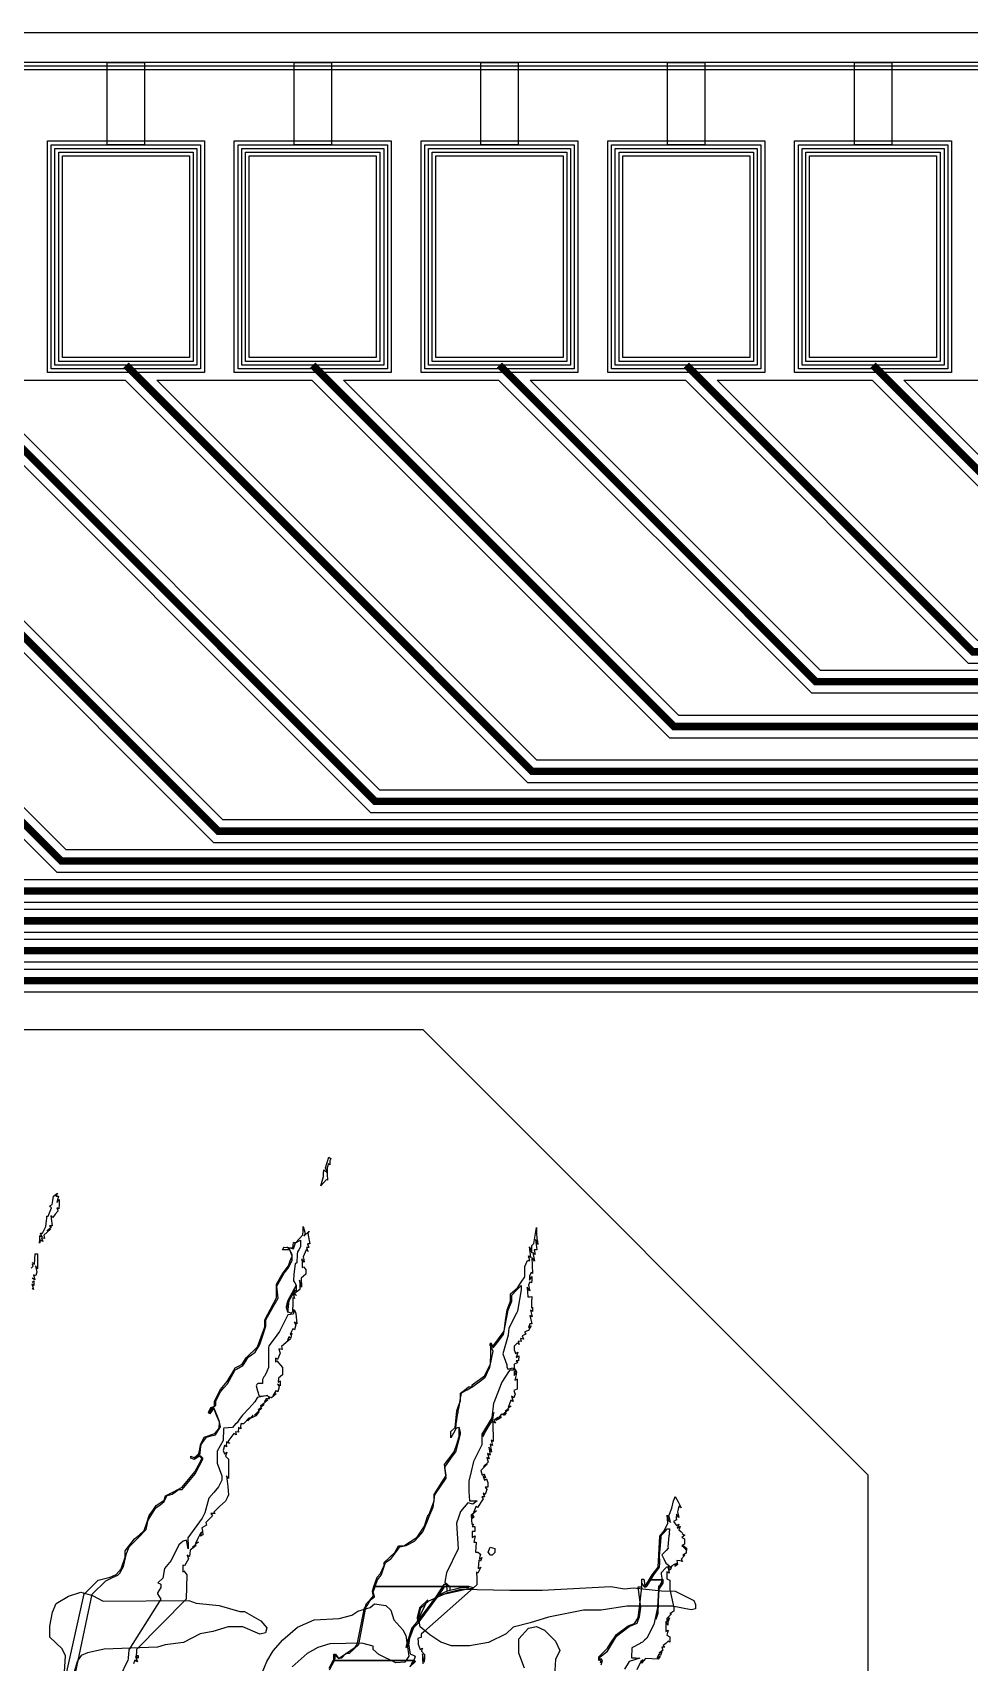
# Model space of a CAD drawing. Extents: x -87611 to 96139, y 77822 to 138139.
# Drawn here: x 88389 to 89643, y 86489 to 88670 of the extents above; entities that cross this region are included whole.
import ezdxf

# ---------------------------------------------------------------- set-up
doc = ezdxf.new("R2010")
doc.units = 0
doc.header["$MEASUREMENT"] = 0
doc.layers.get('0').update_dxf_attribs({"color": 6})
for name, color, linetype in [('L12D0 Etch', 190, 'Continuous'), ('L14D0 Au', 2, 'Continuous'), ('L15D0 PVIA', 7, 'Continuous'), ('L3D0 Base', 3, 'Continuous'), ('L4D0 Cntr', 1, 'Continuous'), ('L7D0 DE', 42, 'Continuous'), ('L8D0 Wire', 5, 'Continuous')]:
    doc.layers.add(name, color=color, linetype=linetype)

# ---------------------------------------------------------------- blocks, each defined once
blk = doc.blocks.new('_128TRCE200')
at = {"layer": 'L14D0 Au'}
blk.add_lwpolyline([(0, 0), (-1929.261, 1929.261), (-1631.348, 2227.174), (-1631.348, 3069.8), (-2227.174, 3665.626), (-3069.8, 3665.626), (-3367.713, 3367.713), (-3923.773, 3923.773), (-3898.57, 3948.975), (-3898.57, 4020.192), (-3948.975, 4070.598), (-4020.192, 4070.598), (-4045.395, 4045.395), (-4490, 4490), (-4490, 4535), (-4376.213, 4535), (-3557.601, 3716.388), (-196.132, 3716.388)], dxfattribs=at)
for points in [[(582.795, 2979.887), (-183.706, 3746.388), (-3545.175, 3746.388), (-4333.787, 4535), (-4126.213, 4535), (-3347.601, 3756.388), (-179.564, 3756.388), (586.582, 2990.242), (586.582, 2983.674)], [(616.582, 2971.247), (616.582, 3002.669), (-167.137, 3786.388), (-3335.175, 3786.388), (-4083.787, 4535), (-3876.213, 4535), (-3137.601, 3796.388), (-162.995, 3796.388), (626.582, 3006.811), (626.582, 2981.247)], [(656.582, 2968.821), (656.582, 3019.237), (-150.569, 3826.388), (-3125.175, 3826.388), (-3833.787, 4535), (-3626.213, 4535), (-2927.601, 3836.388), (-146.427, 3836.388), (666.582, 3023.379), (666.582, 2978.821)], [(696.582, 2966.395), (696.582, 3035.806), (-134, 3866.388), (-2915.175, 3866.388), (-3583.787, 4535), (-3376.213, 4535), (-2717.601, 3876.388), (-129.858, 3876.388), (706.582, 3039.948), (706.582, 2976.395)], [(736.582, 2963.968), (736.582, 3052.374), (-117.432, 3906.388), (-2705.175, 3906.388), (-3333.787, 4535), (-3126.213, 4535), (-2507.601, 3916.388), (-113.289, 3916.388), (746.582, 3056.516), (746.582, 2973.968)], [(776.582, 2961.542), (776.582, 3068.943), (-100.863, 3946.388), (-2495.175, 3946.388), (-3083.787, 4535), (-2876.213, 4535), (-2297.601, 3956.388), (-96.721, 3956.388), (786.582, 3073.085), (786.582, 2971.542)], [(816.582, 2959.115), (816.582, 3085.511), (-84.294, 3986.388), (-2285.175, 3986.388), (-2833.787, 4535), (-2626.213, 4535), (-2087.601, 3996.388), (-80.152, 3996.388), (826.582, 3089.654), (826.582, 2969.115)], [(489.671, 2377.647), (482.6, 2384.718), (622.254, 2524.371), (449.013, 2697.612), (465.65, 2714.249), (614.142, 2714.249), (856.582, 2956.689), (856.582, 3102.08), (-67.726, 4026.388), (-2075.175, 4026.388), (-2583.787, 4535), (-2376.213, 4535), (-1897.601, 4056.388), (-55.3, 4056.388), (886.582, 3114.506), (886.582, 2944.263), (551.543, 2609.224), (636.396, 2524.371)], [(678.823, 2524.371), (593.97, 2609.224), (916.582, 2931.836), (916.582, 3126.933), (-42.873, 4086.388), (-1885.175, 4086.388), (-2333.787, 4535), (-2126.213, 4535), (-1707.601, 4116.388), (-30.447, 4116.388), (996.079, 3089.862), (996.079, 2841.628)], [(1026.079, 2829.202), (1026.079, 3102.288), (-18.02, 4146.388), (-1695.175, 4146.388), (-2083.787, 4535), (-1876.213, 4535), (-1497.601, 4156.388), (-13.878, 4156.388), (1036.079, 3106.43), (1036.079, 2839.202)], [(1066.079, 2826.775), (1066.079, 3118.857), (-1.452, 4186.388), (-1485.175, 4186.388), (-1833.787, 4535), (-1626.213, 4535), (-1287.601, 4196.388), (2.69, 4196.388), (1076.079, 3122.999), (1076.079, 2836.775)], [(1106.079, 2824.349), (1106.079, 3135.425), (15.117, 4226.388), (-1275.175, 4226.388), (-1583.787, 4535), (-1376.213, 4535), (-1077.601, 4236.388), (19.259, 4236.388), (1116.079, 3139.567), (1116.079, 2834.349)]]:
    blk.add_lwpolyline(points, close=True, dxfattribs=at)
at = {"layer": 'L3D0 Base', "const_width": 10}
blk.add_lwpolyline([(-2375, 4555), (-1891.388, 4071.388), (-49.086, 4071.388)], dxfattribs=at)
at = {"layer": 'L8D0 Wire', "const_width": 10}
for points in [[(-4375, 4555), (-3551.388, 3731.388), (-189.919, 3731.388), (561.582, 2979.887), (512.157, 2930.463)], [(-4125, 4555), (-3341.388, 3771.388), (-173.35, 3771.388), (601.582, 2996.456), (601.582, 2977.461), (533.371, 2909.249)], [(-3875, 4555), (-3131.388, 3811.388), (-156.782, 3811.388)], [(-3625, 4555), (-2921.388, 3851.388), (-140.213, 3851.388)], [(-3375, 4555), (-2711.388, 3891.388), (-123.645, 3891.388)], [(-3125, 4555), (-2501.388, 3931.388), (-107.076, 3931.388)], [(-2875, 4555), (-2291.388, 3971.388), (-90.508, 3971.388)], [(-2625, 4555), (-2081.388, 4011.388), (-73.939, 4011.388)], [(-2125, 4555), (-1701.388, 4131.388), (-24.234, 4131.388), (1011.079, 3096.075), (1011.079, 2835.415), (809.142, 2633.478)], [(-1875, 4555), (-1491.388, 4171.388), (-7.665, 4171.388), (1051.079, 3112.643), (1051.079, 2832.988), (830.355, 2612.264)], [(-1625, 4555), (-1281.388, 4211.388), (8.904, 4211.388), (1091.079, 3129.212), (1091.079, 2830.562), (842.782, 2582.264)]]:
    blk.add_lwpolyline(points, dxfattribs=at)
blk = doc.blocks.new('_LOGO_BEEST')
at = {"layer": 'L14D0 Au'}
for points in [[(511.455, 314.055), (508.238, 318.047), (510.87, 324.985), (517.452, 323.264), (517.452, 317.887), (513.619, 314.055)], [(483.119, 192.803), (459.165, 192.944), (444.793, 197.956), (430.421, 207.563), (417.132, 218.223), (415.031, 230.657), (418.383, 243.105), (428.824, 252.984), (454.375, 264.195), (471.94, 268.544), (537.413, 267.131), (580.529, 267.384), (672.521, 272.396), (690.714, 269.03), (702.733, 270.64), (740.218, 266.215), (758.653, 266.148), (783.725, 253.542), (785.729, 248.321), (785.729, 242.567), (780.014, 241.073), (754.59, 245.996), (693.908, 245.885), (659.478, 240.599), (636.12, 240.599), (588.976, 231.05), (564.56, 223.457), (541.558, 217.936), (532.262, 209.052), (508.555, 197.335)]]:
    blk.add_lwpolyline(points, close=True, dxfattribs=at)
for points in [[(-59.369, 150.372), (-57.21, 179.65), (-61.969, 188.698), (-78.189, 204.546), (-78.189, 219.25), (-74.716, 238.034), (-70.103, 249.564), (-53.437, 259.429), (-36.881, 264.736), (-21.204, 260.081), (-7.127, 252.573), (107.849, 253.646), (117.43, 249.902), (148.335, 246.949), (175.765, 239), (182.345, 239), (204.135, 226.274), (212.168, 216.727), (210.466, 210.221), (202.677, 208.266), (180.094, 218.24), (160.084, 218.24), (139.786, 212.133), (122.997, 208.688), (100.656, 197.437), (75.911, 194.089), (65.664, 190.934), (-5.53, 188.164), (-27.961, 183.305), (-36.347, 180.116), (-41.569, 172.729), (-46.073, 156.76)], [(202.865, 149.252), (211.995, 171.687), (220.495, 186.191), (233.285, 200.969), (253.167, 217.847), (275.523, 227.437), (309.058, 229.349), (326.025, 233.981), (334.085, 239.262), (350.577, 244.11), (356.108, 249.032), (371.156, 246.969), (378.051, 240.492), (381.938, 227.518), (394.038, 214.257), (398.121, 206.465), (402.296, 179.125), (396.569, 171.141), (384.607, 170.131), (361.755, 181.124), (354.569, 188.033), (354.569, 192.44), (339.399, 196.482), (296.283, 195.722), (280.314, 190.742), (265.942, 182.552), (245.806, 164.753)], [(557.116, 163.148), (549.389, 183.172), (549.389, 202.343), (562.495, 216.561), (572.826, 218.499), (583.723, 213.944), (598.436, 199.015), (604.11, 186.434), (598.506, 174.626), (594.218, 110.45)]]:
    blk.add_lwpolyline(points, dxfattribs=at)
at = {"layer": 'L3D0 Base'}
for points in [[(284.512, 808.29), (286.193, 814.678), (287.878, 821.065), (288.09, 825.322), (288.299, 829.577), (292.753, 825.881), (291.761, 829.062), (290.766, 832.243), (292.902, 839.429), (295.042, 846.615), (297.88, 845.018), (297.241, 843.422), (296.598, 841.825), (296.399, 836.469), (294.253, 837.798), (293.529, 835.019), (292.809, 832.243), (292.952, 823.994), (293.093, 815.741), (292.531, 816.306), (291.967, 816.87)], [(-92.088, 731.639), (-91.923, 736.673), (-91.761, 741.704), (-90.292, 740.803), (-88.823, 739.898), (-90.862, 745.213), (-88.28, 745.213), (-86.128, 749.604), (-83.973, 753.996), (-82.697, 761.98), (-82.497, 764.775), (-82.295, 767.569), (-80.426, 767.569), (-76.39, 778.729), (-77.314, 780.226), (-78.24, 781.72), (-75.355, 783.504), (-74.335, 788.95), (-73.312, 794.395), (-67.994, 798.709), (-69.192, 796.713), (-70.393, 794.716), (-66.95, 794.716), (-68.865, 785.934), (-67.339, 788.098), (-65.814, 790.266), (-65.983, 783.841), (-66.148, 777.419), (-67.483, 778.242), (-68.818, 779.069), (-68.316, 776.87), (-67.81, 774.674), (-71.188, 770.376), (-74.569, 766.082), (-75.798, 767.226), (-77.03, 768.368), (-75.296, 754.794), (-78.72, 754.794), (-77.679, 753.756), (-76.64, 752.714), (-79.41, 750.443), (-82.179, 748.17), (-79.784, 749.214), (-77.389, 750.262), (-86.212, 742.138), (-85.791, 740.082), (-85.373, 738.027), (-89.758, 738.956), (-87.806, 733.869), (-90.691, 735.653)]]:
    blk.add_lwpolyline(points, close=True, dxfattribs=at)
for points in [[(-56.598, 154.149), (-32.576, 262.554), (-31.827, 262.554), (-22.82, 271.586), (-13.809, 280.618), (2.456, 284.589), (10.44, 288.157), (17.196, 295.689), (22.417, 311.427), (22.417, 320.154), (34.812, 335.836), (41.399, 341.472), (47.983, 347.111), (51.311, 357.25), (54.642, 367.39), (59.264, 374.111), (63.889, 380.832), (74.749, 387.544), (76.296, 393.458), (87.091, 399.103), (98.765, 405.004), (115.835, 425.673), (120.463, 434.618), (125.095, 443.563), (123.392, 445.263), (121.692, 446.963), (118.18, 444.505), (114.668, 442.044), (110.246, 443.741), (110.246, 446.495), (115.155, 444.611), (121.106, 449.998), (122.197, 455.88), (123.286, 461.765), (128.074, 471.933), (142.361, 476.802), (145.412, 480.463), (148.465, 484.122), (148.549, 492.106), (144.754, 501.426), (140.955, 510.748), (138.41, 507.111), (135.861, 503.478), (133.934, 505.405), (137.296, 511.69), (139.738, 512.629), (142.177, 513.564), (142.177, 520.158), (150.155, 535.902), (159.188, 546.4), (164.39, 555.611), (169.589, 564.821), (174.234, 567.219), (178.875, 569.621), (184.351, 578.338), (199.778, 592.71), (209.247, 619.829), (209.247, 629.042), (225.215, 658.579), (225.215, 676.693), (232.401, 690.123), (240.916, 701.299), (243.511, 707.811), (246.103, 714.326), (242.859, 722.856), (233.01, 722.856), (234.064, 724.563), (235.118, 726.265), (240.947, 725.76), (246.773, 725.252), (247.793, 732.438), (250.947, 732.438), (260.347, 742.73), (260.484, 748.363), (260.625, 753.996), (262.022, 749.342), (263.413, 744.689), (261.404, 741.221), (268.89, 747.608), (267.031, 744.386), (269.507, 730.841), (266.401, 730.841), (268.241, 726.05), (265.247, 726.05), (266.248, 723.256), (267.252, 720.461), (264.561, 722.91), (260.6, 713.487), (261.414, 709.788), (262.231, 706.089), (259.062, 710.58), (259.224, 704.842), (259.383, 699.103), (261.152, 700.163), (264.345, 696.508), (264.345, 690.12), (261.18, 687.488), (258.011, 684.856), (258.535, 672.555), (255.784, 682.136), (256.046, 675.985), (256.311, 669.835), (252.812, 667), (249.312, 664.168), (250.441, 662.914), (251.57, 661.663), (247.718, 663.875), (249.512, 668.544), (251.57, 667.271), (251.57, 674.95), (251.262, 674.95), (245.426, 663.815), (239.594, 652.681), (240.043, 639.02), (242.12, 654.989), (244.606, 659.595), (247.095, 664.199), (248.879, 657.378), (247.831, 658.027), (246.78, 658.672), (246.692, 650.145), (246.608, 641.618), (247.722, 642.304), (248.835, 642.993), (249.961, 640.208), (251.09, 637.423), (252.275, 623.715), (248.676, 625.939), (250.972, 622.224), (248.938, 615.818), (247.831, 616.504), (246.72, 617.187), (244.899, 613.332), (243.081, 609.474), (245.676, 611.077), (244.846, 607.899), (244.013, 604.721), (242.766, 605.495), (241.518, 606.265), (239.625, 601.328), (241.602, 602.407), (243.58, 603.489), (231.662, 593.325), (232.033, 591.422), (232.401, 589.516), (228.169, 590.396), (229.136, 587.346), (230.106, 584.295), (226.345, 576.043), (223.619, 577.727), (223.619, 572.216), (225.571, 574.168), (233.2, 565.101), (233.2, 555.364), (227.611, 551.191), (227.174, 545.636), (228.59, 546.513), (230.006, 547.386), (230.006, 540.621), (228.163, 541.763), (226.32, 542.901), (227.467, 541.042), (228.615, 539.186), (226.582, 532.78), (225.418, 533.497), (224.258, 534.218), (219.91, 527.238), (224.567, 530.432), (221.435, 527.565), (218.301, 524.702), (216.086, 525.554), (213.872, 526.402), (214.845, 524.824), (215.821, 523.246), (211.031, 523.246), (208.754, 519.559), (213.239, 521.879), (208.448, 517.597), (203.657, 513.312), (208.448, 515.539), (200.464, 508.596), (205.254, 510.891), (200.376, 506.288), (195.498, 501.688), (202.004, 506.478), (197.532, 500.714), (191.294, 497.377), (192.426, 499.532), (193.555, 501.688), (186.613, 493.703), (188.746, 498.494), (180.655, 489.711), (177.309, 489.711), (176.928, 485.719), (177.159, 484.402), (177.387, 483.086), (174.115, 485.107), (173.925, 483.018), (173.738, 480.928), (173.925, 479.73), (174.115, 478.533), (170.123, 479.331), (170.559, 477.216), (170.999, 475.102), (168.083, 476.905), (159.88, 466.151), (162.138, 463.649), (158.146, 465.945), (157.956, 463.855), (157.769, 461.765), (157.996, 460.449), (158.227, 459.133), (155.317, 460.929), (153.574, 454.271), (155.289, 449.807), (158.689, 451.91), (156.687, 446.688), (160.542, 442.603), (160.542, 416.547), (159.356, 418.397), (158.168, 420.246), (159.101, 413.06), (160.03, 405.874), (160.357, 400.285), (160.688, 394.696), (158.757, 390.654), (156.83, 386.612), (148.877, 379.17), (140.923, 371.731), (142.711, 369.944), (137.199, 369.944), (139.158, 366.775), (134.711, 362.372), (130.266, 357.968), (131.102, 354.141), (128.12, 352.547), (125.142, 350.95), (125.828, 346.265), (126.517, 341.578), (123.052, 339.438), (125.123, 345.193), (123.408, 343.596), (119.902, 336.64), (116.393, 329.688), (118.508, 330.792), (120.619, 331.897), (112.635, 324.954), (117.426, 327.106), (113.446, 323.875), (109.469, 320.643), (109.132, 316.449), (108.646, 312.266), (105.486, 314.219), (107.326, 309.428), (101.672, 299.856), (100.633, 300.495), (99.595, 301.138), (99.595, 291.697), (100.384, 292.486), (101.173, 293.272), (105.034, 287.705), (104.161, 255.483), (37.528, 187.965), (37.422, 184.712), (37.254, 179.924), (39.989, 179.924), (39.989, 176.543), (36.452, 178.729), (37.594, 175.133), (38.732, 171.537), (37.132, 172.529), (35.532, 173.518), (33.636, 168.577)], [(295.631, 162.773), (300.904, 173.109), (409.653, 173.109), (403.396, 165.031)], [(403.652, 164.775), (411.081, 171.837), (409.653, 173.109), (300.904, 173.109), (301.866, 174.993), (301.866, 181.508), (303.909, 181.508), (305.989, 178.714), (308.066, 175.919), (312.673, 179.113), (330.074, 191.046), (333.133, 194.499), (342.905, 243.803), (343.607, 244.13), (345.434, 249.382), (350.206, 254.466), (354.978, 259.553), (354.161, 262.688), (353.341, 265.819), (355.5, 272.247), (482.299, 272.247), (481.544, 271.025), (481.045, 270.223), (471.978, 270.416), (471.813, 270.411), (471.648, 270.393), (471.485, 270.363), (462.703, 268.193), (453.92, 266.016), (453.817, 265.988), (453.716, 265.955), (453.617, 265.916), (442.713, 261.131), (442.71, 261.131), (449.248, 271.009), (447.981, 272.204), (443.652, 265.186), (440.568, 260.193), (413.882, 226.246), (417.373, 233.536), (424.022, 247.115), (427.534, 254.351), (417.095, 244.47), (416.868, 244.212), (416.693, 243.919), (416.574, 243.597), (413.224, 231.149), (413.174, 230.885), (413.163, 230.618), (413.19, 230.351), (413.882, 226.24), (410.72, 221.802), (407.435, 217.186), (404.157, 208.874), (400.911, 200.634), (398.113, 190.818), (401.946, 193.856), (403.652, 203.07), (408.979, 217.351), (412.391, 220.985), (414.409, 223.13), (442.713, 261.131), (454.578, 263.44), (476.608, 268.149), (488.693, 270.575), (482.299, 272.247), (355.5, 272.247), (359.622, 284.514), (363.667, 289.305), (366.297, 294.738), (368.926, 300.174), (368.926, 304.406), (383.541, 317.88), (388.17, 326.831), (395.374, 326.831), (404.388, 332.467), (413.402, 338.106), (423.286, 353.027), (426.972, 365.955), (429.324, 369.149), (435.992, 386.715), (435.992, 395.532), (451.914, 420.939), (449.937, 435.367), (463.024, 452.334), (466.255, 462.639), (469.483, 472.947), (469.508, 479.066), (469.536, 485.188), (467.54, 484.53), (465.544, 483.875), (461.979, 477.613), (458.411, 471.35), (458.383, 475.492), (458.358, 479.637), (464.293, 485.011), (466.367, 507.305), (468.725, 514.079), (471.086, 520.853), (471.105, 525.959), (471.136, 531.068), (476.476, 535.141), (481.815, 539.218), (487.105, 539.218), (487.105, 542.137), (503.208, 553.958), (507.372, 562.157), (511.539, 570.357), (511.701, 584.211), (511.86, 598.068), (514.486, 593.384), (529.663, 613.944), (531.653, 628.079), (533.646, 642.217), (535.926, 648.236), (538.209, 654.256), (538.209, 663.981), (547.534, 671.828), (552.453, 679.251), (557.371, 686.677), (557.371, 700.35), (561.08, 708.488), (564.133, 708.488), (562.461, 714.878), (563.946, 713.961), (565.431, 713.041), (563.809, 726.852), (566.634, 718.867), (566.959, 728.714), (568.156, 729.88), (569.354, 731.05), (571.16, 741.726), (572.963, 752.408), (573.159, 745.216), (573.368, 738.03), (574.179, 734.038), (574.987, 730.046), (573.331, 733.239), (571.678, 736.433), (572.52, 729.646), (573.365, 722.86), (569.76, 722.86), (571.431, 716.466), (569.735, 717.514), (568.038, 718.565), (570.128, 707.689), (566.809, 712.48), (567.274, 701.847), (567.735, 691.215), (565.677, 692.5), (563.743, 687.466), (563.774, 684.803), (563.802, 682.139), (566.915, 686.93), (566.591, 682.65), (566.27, 678.374), (565.178, 679.051), (564.086, 679.725), (563.232, 677.492), (562.374, 675.259), (563.204, 671.513), (564.03, 667.767), (560.468, 672.558), (560.914, 666.17), (561.357, 659.783), (563.993, 659.976), (566.631, 660.172), (566.388, 652.54), (566.148, 644.912), (567.002, 645.442), (567.86, 645.972), (567.86, 640.055), (566.372, 640.975), (564.885, 641.892), (567.074, 633.166), (565.583, 634.086), (564.096, 635.006), (566.609, 623.853), (564.096, 623.853), (562.193, 618.893), (563.93, 619.97), (565.668, 621.042), (563.955, 617.846), (562.246, 614.646), (559.704, 613.669), (557.162, 612.696), (558.054, 611.255), (558.943, 609.814), (553.841, 607.856), (555.653, 603.13), (551.776, 603.891), (552.574, 599.899), (548.582, 600.698), (549.646, 595.907), (547.403, 598.15), (542.993, 593.739), (542.993, 588.98), (543.96, 586.463), (544.924, 583.946), (548.127, 585.926), (545.844, 578.737), (547.515, 579.773), (549.187, 580.805), (548.701, 574.349), (546, 574.349), (546.882, 572.917), (547.765, 571.489), (545.379, 570.572), (542.993, 569.658), (542.993, 563.807), (544.908, 561.892), (546.826, 559.977), (542.993, 559.977), (543.024, 557.182), (543.049, 554.388), (546.19, 559.179), (545.145, 553.739), (544.097, 548.3), (545.678, 549.276), (547.257, 550.255), (547.257, 536.161), (544.964, 535.278), (542.669, 534.399), (543.582, 532.016), (544.496, 529.636), (543.579, 527.25), (542.666, 524.861), (541.065, 525.853), (539.462, 526.842), (541.745, 519.653), (540.133, 520.651), (538.52, 521.646), (536.833, 516.802), (535.143, 511.961), (537.076, 512.95), (539.007, 513.942), (535.015, 510.474), (531.023, 507.002), (533.418, 508.078), (535.813, 509.151), (531.821, 505.683), (527.829, 502.212), (530.071, 503.394), (532.314, 504.579), (531.219, 502.804), (530.121, 501.029), (525.945, 502.633), (521.441, 497.084), (523.437, 498.285), (525.433, 499.482), (525.433, 497.811), (522.046, 495.999), (518.662, 494.183), (521.257, 498.497), (515.886, 494.143), (517.942, 490.815), (516.052, 491.985), (514.159, 493.154), (515.066, 499.018), (515.971, 504.884), (513.747, 499.011), (511.52, 493.142), (501.48, 477.987), (501.48, 472.947), (503.957, 477.694), (506.433, 482.444), (509.717, 487.758), (513.005, 493.073), (514.53, 491.548), (515.035, 466.06), (513.585, 466.958), (512.138, 467.857), (513.036, 464.41), (513.937, 460.964), (511.09, 462.723), (512.699, 452.187), (511.043, 455.381), (509.384, 458.575), (510.993, 448.036), (509.249, 449.112), (507.506, 450.191), (509.789, 443.002), (506.548, 445.004), (507.384, 441.814), (508.217, 438.626), (502.11, 433.024), (507.051, 435.984), (502.793, 431.771), (498.536, 427.554), (500.226, 421.082), (501.477, 421.852), (502.725, 422.626), (503.67, 420.156), (504.618, 417.686), (501.499, 419.616), (502.447, 417.146), (503.392, 414.676), (504.655, 415.459), (505.918, 416.238), (506.882, 413.721), (507.849, 411.204), (507.849, 405.079), (504.468, 405.079), (506.458, 401.854), (504.424, 395.451), (501.499, 397.26), (503.401, 392.304), (499.677, 392.304), (500.594, 390.816), (501.514, 389.328), (493.873, 378.066), (493.137, 378.805), (492.398, 379.541), (488.661, 371.338), (492.679, 373.416), (489.151, 370.484), (487.404, 369.03), (488.2, 367.044), (489.036, 364.948), (488.072, 363.984), (487.108, 363.017), (487.23, 366.08), (487.351, 368.99), (485.62, 367.552), (486.288, 355.588), (488.87, 355.588), (486.899, 352.394), (490.28, 352.394), (490.28, 346.007), (487.086, 346.007), (487.086, 337.835), (490.742, 340.093), (489.126, 331.635), (492.12, 331.635), (491.141, 318.061), (492.707, 318.033), (494.272, 318.008), (496.119, 316.835), (497.965, 315.659), (497.064, 312.216), (496.166, 308.776), (497.993, 309.908), (499.824, 311.037), (498.876, 308.57), (497.931, 306.1), (496.898, 306.733), (495.869, 307.366), (495.058, 296.303), (498.289, 298.3), (494.603, 290.212), (493.639, 290.811), (492.675, 291.407), (493.009, 282.917), (493.346, 274.427), (488.702, 270.575), (422.425, 211.578), (418.426, 208.263), (418.426, 204.205), (416.355, 203.409), (414.281, 202.614), (414.562, 198.847), (414.84, 195.079), (416.019, 191.505), (417.194, 187.93), (418.816, 188.931), (420.438, 189.936), (419.705, 187.731), (418.969, 185.526), (423.217, 181.278), (423.008, 176.203), (422.796, 171.126), (420.238, 182.304), (420.569, 175.517), (420.906, 168.73)], [(-103.603, 698.248), (-100.768, 700.812), (-101.732, 703.32)], [(-102.692, 705.827), (-100.918, 704.729), (-99.143, 703.635), (-98.157, 717.28), (-95.095, 717.28), (-94.839, 697.419), (-96.233, 699.368), (-97.624, 701.317), (-95.771, 692.79), (-96.735, 690.276), (-97.702, 687.762), (-98.981, 688.555), (-100.263, 689.347), (-98.46, 682.454), (-100.309, 683.595), (-102.156, 684.74)], [(-102.156, 679.572), (-99.648, 681.122), (-99.648, 675.202), (-101.074, 676.085), (-102.499, 676.965), (-101.357, 673.372), (-100.219, 669.779), (-101.969, 670.861)], [(658.652, 170.115), (659.903, 175.504), (656.366, 173.321), (656.366, 178.146), (668.062, 189.505), (671.536, 195.409), (680.076, 208.188), (695.745, 219.69), (704.107, 222.872), (709.044, 230.407), (710.083, 237.992), (710.913, 244.033), (713.876, 271.209), (714.038, 275.138), (714.225, 279.726), (714.038, 280.924), (713.848, 282.119), (716.839, 282.119), (717.35, 276.929), (717.858, 271.739), (723.968, 281.317), (742.354, 281.317), (740.748, 276.926), (739.145, 272.534), (736.216, 272.534), (736.235, 269.74), (736.257, 268.57), (735.852, 244.164), (735.848, 244.09), (735.727, 244.09), (733.416, 235.007), (733.35, 228.62), (735.908, 236.604), (735.848, 244.09), (735.852, 244.09), (735.852, 244.164), (737.258, 268.451), (742.604, 276.526), (742.492, 278.922), (742.47, 278.922), (742.354, 281.317), (723.968, 281.317), (728.042, 287.708), (735.852, 298.15), (738.16, 339.631), (743.736, 346.793), (748.845, 356.757), (747.785, 367.552), (749.25, 361.165), (750.825, 359.568), (752.397, 357.971), (751.321, 362.334), (750.242, 366.697), (754.091, 377.133), (756.595, 386.715), (757.728, 389.909), (758.735, 392.756), (762.693, 385.346), (766.819, 377.595), (765.257, 378.559), (763.7, 379.523), (762.787, 375.895), (761.876, 372.265), (763.635, 364.374), (761.923, 366.769), (760.213, 369.165), (760.157, 363.575), (760.432, 361.539), (756.371, 359.031), (760.519, 354.032), (763.314, 355.759), (761.211, 350.279), (765.491, 352.921), (764.518, 350.382), (763.541, 347.84), (766.149, 345.729), (768.55, 343.78), (768.092, 343.037), (769.885, 341.93), (771.679, 340.82), (769.511, 339.304), (767.343, 337.785), (771.335, 336.163), (771.335, 328.712), (769.339, 327.973), (767.343, 327.231), (770.45, 324.246), (773.556, 321.258), (768.94, 327.645), (773.999, 323.703), (773.506, 317.013), (771.223, 315.566), (768.94, 314.122), (770.253, 314.094), (771.563, 314.069), (766.517, 309.022), (767.505, 307.426), (768.491, 305.826), (764.723, 306.356), (760.956, 306.883), (761.399, 304.21), (761.838, 301.537), (758.068, 299.204), (759.306, 301.206), (760.544, 303.212), (757.344, 301.5), (754.147, 299.787), (752.001, 294.198), (750.361, 296.55), (748.72, 298.898), (750.704, 289.85), (749.045, 290.877), (747.382, 291.903), (747.382, 282.474), (749.419, 281.694), (751.452, 280.912), (751.415, 273.838), (751.387, 268.055), (756.998, 243.628), (756.998, 239.165), (754.203, 237.537), (751.409, 235.912), (753.804, 235.812), (747.416, 229.424), (747.441, 227.428), (747.476, 225.432), (750.919, 230.223), (749.023, 224.372), (748.988, 222.507), (748.963, 220.642), (747.488, 222.978), (746.01, 225.314), (746.103, 218.608), (746.2, 211.902), (749.363, 213.855), (748.321, 210.58), (747.282, 207.305), (751.415, 204.673), (751.533, 201.161), (751.646, 197.646), (750.535, 198.332), (749.428, 199.018), (746.057, 196.096), (742.685, 193.17), (744.756, 191.099), (740.764, 191.099), (742.108, 187.107), (737.037, 182.878), (740.995, 184.877), (740.046, 182.41), (739.098, 179.94), (737.835, 180.719), (736.575, 181.499), (734.679, 176.562), (736.503, 177.691), (738.331, 178.817), (737.105, 176.839), (735.883, 174.859), (718.816, 175.929), (713.645, 169.541), (715.975, 174.026), (714.325, 173.009), (712.675, 171.989), (707.239, 160.534)]]:
    blk.add_lwpolyline(points, dxfattribs=at)
at = {"layer": 'L8D0 Wire'}
for points in [[(-44.238, 156.413), (-21.551, 262.06), (-21.529, 262.116), (-3.339, 280.028), (5.338, 284.139), (12.399, 287.479), (15.081, 290.006), (20.424, 298.857), (24.4, 316.423), (25.561, 319.617), (25.561, 319.635), (25.583, 319.651), (26.038, 320.908), (27.666, 325.387), (39.184, 336.877), (50.702, 348.37), (51.85, 354.624), (53.001, 360.88), (58.328, 369.208), (63.655, 377.532), (69.098, 381.687), (74.543, 385.838), (78.816, 393.829), (82.154, 394.861), (85.491, 395.896), (89.729, 398.878), (93.971, 401.866), (98.431, 401.866), (98.706, 401.994), (107.585, 412.564), (116.574, 423.256), (121.624, 433.411), (126.199, 442.605), (126.199, 444.037), (123.601, 446.632), (122.606, 446.651), (121.914, 446.667), (116.321, 443.173), (114.759, 444.736), (122.612, 449.882), (123.451, 456.145), (124.293, 462.408), (127.727, 467.233), (131.164, 472.058), (137.362, 473.726), (143.556, 475.395), (150.034, 485.875), (149.142, 489.786), (148.253, 493.697), (144.922, 502.08), (141.594, 510.464), (139.146, 510.464), (137.518, 507.67), (135.893, 504.875), (135.843, 506.756), (135.796, 508.636), (139.95, 511.905), (139.776, 512.03), (140.116, 512.03), (143.78, 514.909), (143.78, 520.167), (150.187, 532.727), (154.694, 537.961), (159.197, 543.194), (169.777, 561.929), (170.575, 562.4), (170.647, 562.541), (171.377, 562.871), (180.06, 567.999), (181.557, 570.067), (183.765, 573.635), (187.121, 579.068), (191.687, 582.318), (196.253, 585.571), (202.569, 595.891), (206.711, 608.302), (210.85, 620.712), (210.85, 628.837), (218.974, 643.505), (227.099, 658.17), (225.627, 674.017), (235.115, 691.705), (240.816, 698.092), (245.981, 708.316), (245.981, 716.669), (244.147, 720.155), (242.31, 723.642), (240.554, 724.89), (238.795, 726.134), (247.531, 724.107), (250.619, 732.232), (257.159, 735.731), (257.119, 733.009), (257.169, 732.959), (257.113, 732.793), (257.035, 726.846), (254.755, 722.853), (253.245, 720.215), (252.456, 716.859), (252.359, 705.478), (249.883, 703.946), (248.37, 690.22), (247.544, 681.328), (249.378, 678.396), (251.209, 675.464), (239.962, 654.986), (238.911, 650.46), (237.975, 646.44), (237.975, 645.56), (238.783, 643.021), (239.706, 640.111), (244.78, 638.165), (247.007, 640.015), (249.237, 641.864), (247.297, 636.809), (240.383, 635.823), (229.205, 613.37), (221.747, 603.439), (214.845, 594.238), (214.299, 591.572), (214.334, 579.498), (214.377, 565.491), (211.973, 559.734), (209.565, 553.973), (207.924, 552.959), (206.047, 549.12), (206.047, 544.002), (199.846, 544.002), (198.804, 542.318), (197.763, 540.63), (199.756, 533.884), (201.746, 527.135), (207.491, 527.522), (213.233, 527.905), (199.06, 524.908), (198.911, 524.711), (196.016, 519.537), (187.857, 510.442), (179.695, 501.348), (174.988, 495.721), (172.141, 491.286), (170.004, 489.764), (166.112, 485.11), (154.291, 484.131), (154.11, 483.03), (153.58, 467.517), (149.473, 460.505), (145.365, 453.497), (145.365, 437.045), (148.559, 428.645), (151.749, 420.243), (151.749, 418.437), (152.043, 417.667), (151.749, 416.959), (151.749, 414.498), (147.221, 405.737), (140.924, 398.117), (134.626, 390.501), (129.15, 370.74), (127.275, 367.265), (125.401, 363.787), (106.428, 337.454), (106.5, 334.339), (106.865, 333.394), (106.519, 333.525), (106.597, 330.144), (106.762, 322.833), (104.541, 334.011), (99.85, 332.963), (96.993, 330.387), (94.133, 327.811), (84.209, 306.864), (75.124, 296.403), (73.046, 283.41), (66.316, 276.922), (68.312, 276.189), (70.308, 275.46), (70.308, 270.822), (65.549, 263.552), (65.786, 262.962), (65.542, 262.357), (67.766, 258.957), (70.246, 255.177), (27.42, 187.59), (26.84, 181.496), (26.394, 176.861), (26.394, 175.557), (26.238, 175.239), (26.069, 173.49), (14.679, 150.378)], [(296.161, 160.612), (303.029, 174.166), (303.463, 176.331), (303.463, 180.557), (307.296, 176.724), (312.548, 176.724), (318.331, 183.111), (322.588, 183.111), (322.685, 183.174), (335.27, 194.542), (344.683, 244.333), (347.118, 248.194), (350.914, 254.207), (356.148, 258.549), (356.148, 258.798), (354.276, 264.696), (359.978, 281.308), (365.124, 287.321), (365.673, 288.406), (370.825, 304.3), (378.124, 309.082), (379.062, 310.036), (388.086, 322.593), (388.086, 323.519), (388.909, 323.741), (389.985, 325.238), (398.456, 327.271), (409.852, 332.973), (415.332, 339.076), (420.812, 345.183), (423.442, 351.571), (426.068, 357.958), (430.384, 368.092), (434.704, 378.225), (437.068, 394.687), (452.151, 417.043), (450.529, 432.02), (458.236, 443.379), (464.908, 452.402), (471.124, 476.668), (471.124, 478.268), (469.383, 485.201), (467.219, 484.368), (465.054, 483.539), (465.697, 489.415), (466.336, 495.291), (467.877, 504.074), (467.964, 504.529), (468.164, 506.307), (468.382, 506.943), (469.421, 512.856), (470.353, 518.445), (471.292, 524.035), (472.028, 527.609), (472.767, 531.183), (480.34, 535.593), (487.903, 540.003), (496.256, 546.313), (503.773, 551.996), (504.683, 552.797), (507.606, 559.088), (510.606, 565.554), (514.798, 586.999), (512.92, 591.123), (511.04, 595.246), (511.04, 597.301), (513.129, 594.45), (515.21, 591.6), (522.131, 600.564), (529.045, 609.527), (534.993, 642.204), (539.784, 654.243), (539.784, 662.165), (546.171, 668.553), (552.562, 674.937), (552.581, 672.149), (552.606, 669.355), (547.609, 640.611), (546.184, 637.8), (546.184, 637.741), (545.853, 637.149), (536.134, 617.995), (535.701, 613.332), (535.271, 608.673), (528.066, 583.734), (533.437, 568.751), (533.437, 565.984), (534.497, 563.08), (541.225, 564.768), (542.216, 563.165), (543.208, 561.565), (537.126, 561.565), (535.486, 559.615), (531.375, 553.181), (526.528, 545.589), (525.496, 543.416), (515.787, 517.978), (515.637, 517.457), (513.301, 498.11), (499.902, 475.938), (499.902, 461.759), (488.574, 439.403), (485.477, 426.231), (482.377, 413.06), (482.327, 399.48), (482.773, 393.093), (483.216, 386.705), (493.636, 386.743), (487.938, 382.57), (480.986, 384.31), (476.089, 378.372), (471.196, 372.433), (468.594, 364.605), (465.993, 356.773), (468.158, 322.83), (452.382, 290.661), (450.24, 277.967), (456.799, 272.032), (456.799, 266.73), (453.926, 266.019), (453.837, 265.994), (453.748, 265.965), (453.661, 265.931), (452.778, 274.936), (448.895, 274.936), (444.052, 267.294), (439.205, 259.656), (439.205, 259.591), (413.979, 225.688), (410.66, 222.045), (406.135, 217.073), (400.929, 200.528), (403.74, 182.107), (408.611, 179.968), (408.858, 180.12), (408.858, 179.862), (410.47, 179.154), (409.497, 175.935), (408.527, 172.716), (405.118, 168.905)], [(659.466, 167.386), (661.337, 173.281), (656.088, 176.219), (667.84, 185.906), (680.17, 205.951), (696.952, 218.655), (702.286, 220.882), (707.619, 223.112), (709.228, 227.347), (710.841, 231.583), (712.55, 244.049), (712.563, 244.059), (712.55, 244.059), (708.92, 271.817), (713.898, 271.786), (713.898, 276.34), (717.282, 271.77), (719.774, 271.754), (721.018, 273.326), (723.551, 276.52), (729.994, 287.698), (737.654, 298.29), (737.938, 303.521), (737.916, 305.994), (737.86, 313.248), (739.052, 327.093), (739.507, 332.399), (739.837, 338.452), (740.053, 338.69), (740.246, 340.938), (744.12, 345.058), (747.99, 349.178), (749.509, 349.182), (751.034, 349.182), (750.569, 343.727), (751.015, 342.573), (750.251, 340.019), (748.976, 325.116), (749.406, 323.466), (746.633, 320.572), (740.779, 314.4), (743.477, 309.035), (746.178, 303.671), (749.596, 300.91), (753.018, 298.153), (750.151, 298.119), (747.397, 298.082), (746.752, 297.548), (739.697, 290.493), (739.759, 288.943), (741.369, 280.884), (740.168, 278.358), (740.196, 277.662), (739.447, 276.832), (738.602, 275.055), (735.836, 269.222), (736.506, 268.552), (735.078, 244.09), (735.094, 244.08), (732.614, 233.314), (729.845, 221.265), (720.644, 203.048), (717.675, 200.419), (714.705, 197.786), (711.842, 196.192), (711.802, 196.155), (711.643, 196.083), (700.692, 189.992), (700.33, 176.699), (705.919, 176.599), (711.509, 176.503), (697.062, 171.675), (690.974, 161.532)]]:
    blk.add_lwpolyline(points, dxfattribs=at)
blk = doc.blocks.new('128PAD')
at = {"layer": 'L14D0 Au'}
blk.add_lwpolyline([(-90, 10), (-90, 290), (90, 290), (90, 10)], close=True, dxfattribs=at)
at = {"layer": 'L15D0 PVIA'}
blk.add_lwpolyline([(-85, 15), (-85, 285), (85, 285), (85, 15)], close=True, dxfattribs=at)
at = {"layer": 'L3D0 Base'}
for points in [[(-25, 300), (-25, 410), (25, 410), (25, 300)], [(-100, 0), (-100, 300), (100, 300), (100, 0)]]:
    blk.add_lwpolyline(points, close=True, dxfattribs=at)
at = {"layer": 'L4D0 Cntr'}
blk.add_lwpolyline([(-95, 5), (-95, 295), (95, 295), (95, 5)], close=True, dxfattribs=at)
at = {"layer": 'L8D0 Wire'}
blk.add_lwpolyline([(-105, -5), (-105, 305), (105, 305), (105, -5)], close=True, dxfattribs=at)
blk = doc.blocks.new('_128PADS')
for p in [(-2625, 4550), (-2375, 4550), (-2125, 4550), (-1875, 4550), (-1625, 4550)]:
    blk.add_blockref('128PAD', p)
blk = doc.blocks.new('$128_200_C')
at = {"layer": 'L12D0 Etch'}
blk.add_lwpolyline([(0, 0), (0, 9950), (50, 9950), (50, 50), (9950, 50), (9950, 9950), (0, 9950), (0, 10000), (10000, 10000), (10000, 0)], close=True, dxfattribs=at)
at = {"layer": 'L3D0 Base'}
blk.add_lwpolyline([(0, 0), (0, 9960), (40, 9960), (40, 40), (9960, 40), (9960, 9960), (0, 9960), (0, 10000), (10000, 10000), (10000, 0)], close=True, dxfattribs=at)
at = {"layer": 'L4D0 Cntr'}
blk.add_lwpolyline([(0, 0), (0, 9955), (45, 9955), (45, 45), (9955, 45), (9955, 9955), (0, 9955), (0, 10000), (10000, 10000), (10000, 0)], close=True, dxfattribs=at)
at = {"layer": 'L7D0 DE'}
blk.add_lwpolyline([(0, 0), (0, 9960), (40, 9960), (40, 40), (9960, 40), (9960, 9960), (0, 9960), (0, 10000), (10000, 10000), (10000, 0)], close=True, dxfattribs=at)
for name, p in [('_128PADS', (5000, 5000)), ('_128TRCE200', (5000, 5000)), ('_LOGO_BEEST', (2351.513, 7648.487))]:
    blk.add_blockref(name, p)

msp = doc.modelspace()

# ---------------------------------------------------------------- block references
at = {"linetype": 'Continuous'}
msp.add_blockref('$128_200_C', (86138.6, 78670.1), dxfattribs=at)

doc.saveas('drawing.dxf')
